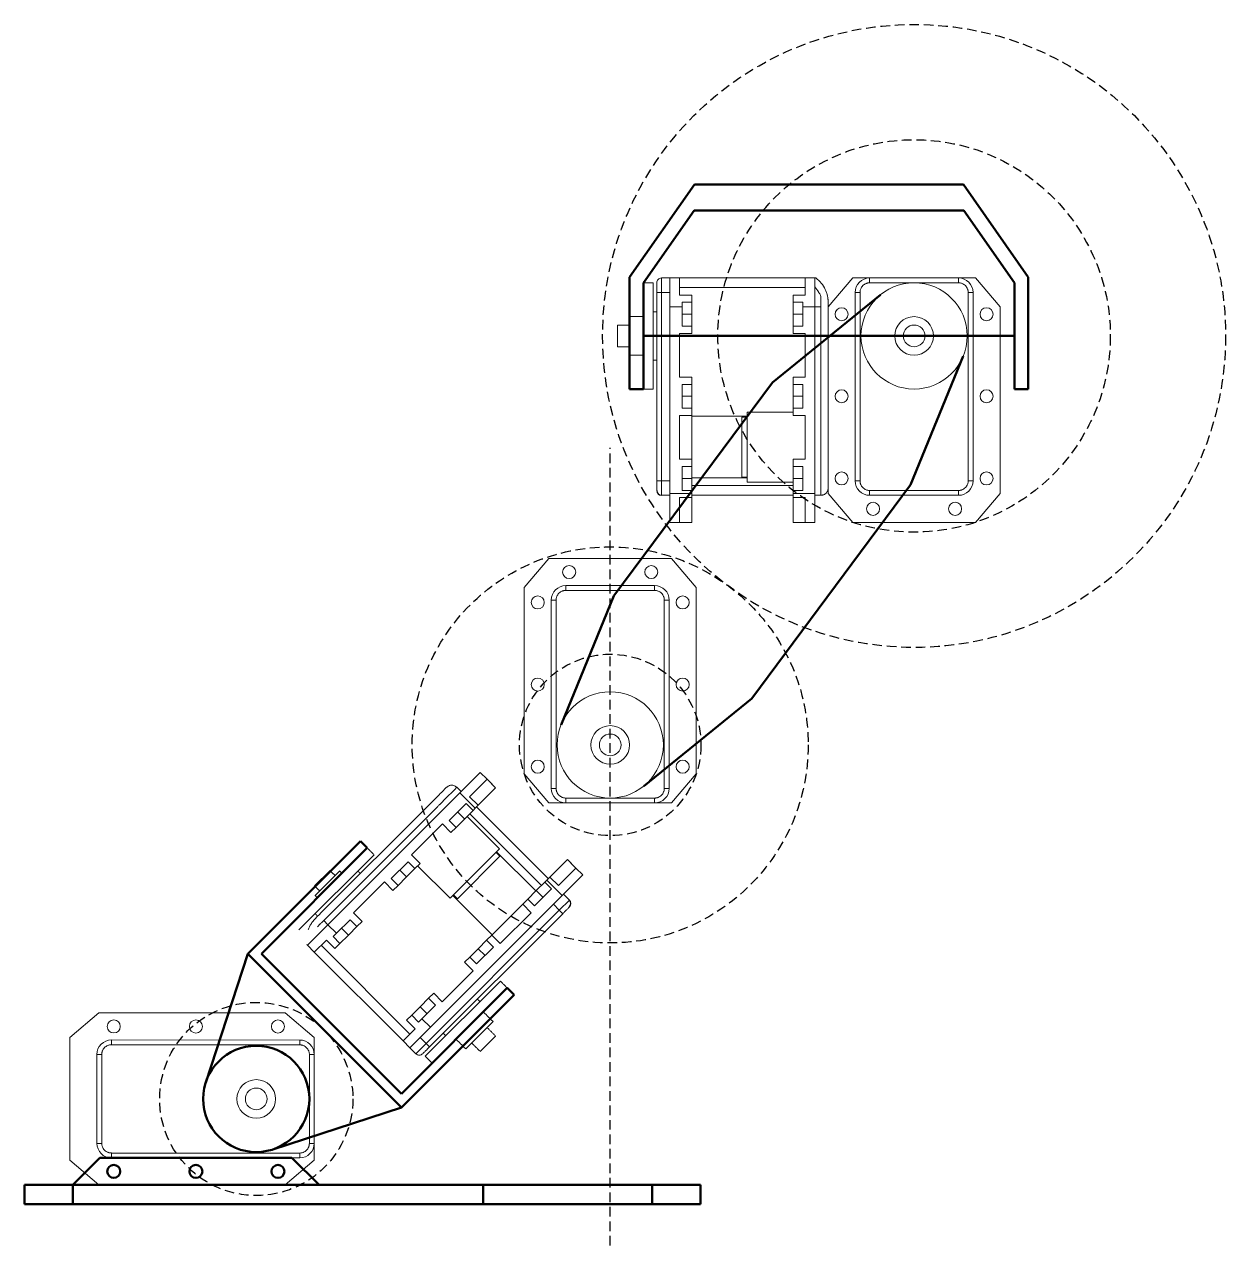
# Model space of a CAD drawing. Header units: millimetres. Extents: x 2045 to 5131, y -377 to 2192.
# Drawn here: x 3536.6 to 3785.3, y 895.8 to 1148.7 of the extents above; entities that cross this region are included whole.
import ezdxf

# ---------------------------------------------------------------- set-up
doc = ezdxf.new("R2010")
doc.units = ezdxf.units.MM
doc.linetypes.add('ACISOTGL', pattern=[3, 2, -1])
for name, color, linetype, lineweight in [('Ankle', 5, 'Continuous', 50), ('Construction', 1, 'ACISOTGL', 25), ('Leg joint', 5, 'Continuous', 50), ('Pé', 5, 'Continuous', 50)]:
    doc.layers.add(name, color=color, linetype=linetype, lineweight=lineweight)
doc.layers.add('Legs', color=7, linetype='Continuous')
doc.layers.add('RX-28', color=7, linetype='Continuous')

msp = doc.modelspace()

# ---------------------------------------------------------------- linework, layer by layer
at = {"layer": 'Ankle', "color": 5}
for p, q in [((3606.197, 979.569), (3582.862, 956.234)), ((3607.611, 978.155), (3585.691, 956.234)), ((3582.862, 956.234), (3574.172, 929.593)), ((3582.862, 956.234), (3614.682, 924.414)), ((3585.691, 956.234), (3614.682, 927.243)), ((3636.602, 949.163), (3614.682, 927.243)), ((3638.016, 947.749), (3614.682, 924.414)), ((3614.682, 924.414), (3588.041, 915.725))]:
    msp.add_line(p, q, dxfattribs=at)
at = {"layer": 'Ankle'}
for p, q in [((3606.197, 979.569), (3607.611, 978.155)), ((3638.016, 947.749), (3636.602, 949.163))]:
    msp.add_line(p, q, dxfattribs=at)
at = {"layer": 'Ankle', "color": 5}
msp.add_circle((3584.63, 926.182), 11, dxfattribs=at)
at = {"layer": 'Construction'}
msp.add_line((3657.928, 895.821), (3657.928, 1060.999), dxfattribs=at)
for centre, radius in [((3720.848, 1084.163), 64.5), ((3720.848, 1084.163), 40.636), ((3657.928, 999.48), 41)]:
    msp.add_circle(centre, radius, dxfattribs=at)
at = {"layer": 'Construction', "color": 1}
for centre, radius in [((3657.928, 999.48), 18.784), ((3584.63, 926.182), 20)]:
    msp.add_circle(centre, radius, dxfattribs=at)
at = {"layer": 'Leg joint'}
for p, q in [((3661.948, 1096.324), (3675.385, 1115.513)), ((3675.385, 1115.513), (3731.061, 1115.513)), ((3744.498, 1096.324), (3731.061, 1115.513)), ((3664.798, 1095.163), (3675.301, 1110.163)), ((3675.301, 1110.163), (3731.145, 1110.163)), ((3741.648, 1095.163), (3731.145, 1110.163)), ((3661.948, 1073.163), (3661.948, 1096.324)), ((3664.798, 1073.163), (3664.798, 1095.163)), ((3741.648, 1073.163), (3741.648, 1095.163)), ((3744.498, 1073.163), (3744.498, 1096.324)), ((3691.523, 1074.542), (3713.919, 1092.707)), ((3664.798, 1084.163), (3741.648, 1084.163)), ((3720.099, 1053.31), (3731.027, 1079.995)), ((3691.523, 1074.542), (3658.676, 1030.334)), ((3661.948, 1073.163), (3664.798, 1073.163)), ((3741.648, 1073.163), (3744.498, 1073.163)), ((3720.099, 1053.31), (3687.252, 1009.102)), ((3658.676, 1030.334), (3647.748, 1003.649)), ((3687.252, 1009.102), (3664.857, 990.937))]:
    msp.add_line(p, q, dxfattribs=at)
at = {"layer": 'Leg joint', "color": 5}
msp.add_arc((3657.928, 999.48), 11, 269.98848, 270.01152, dxfattribs=at)
at = {"layer": 'Legs', "color": 7, "linetype": 'Continuous', "lineweight": 15}
for p, q in [((3664.798, 1095.163), (3664.798, 1073.163)), ((3666.798, 1073.163), (3666.798, 1095.163)), ((3668.548, 1093.163), (3668.548, 1096.163)), ((3670.298, 1096.163), (3668.548, 1096.163)), ((3670.298, 1090.163), (3670.298, 1096.163)), ((3670.298, 1096.163), (3672.298, 1096.163)), ((3672.298, 1092.638), (3672.298, 1096.163)), ((3672.298, 1096.163), (3698.298, 1096.163)), ((3698.298, 1092.638), (3698.298, 1096.163)), ((3698.298, 1096.163), (3700.298, 1096.163)), ((3700.298, 1090.163), (3700.298, 1096.163)), ((3667.548, 1093.163), (3668.548, 1093.163)), ((3667.548, 1054.163), (3667.548, 1093.163)), ((3668.548, 1093.163), (3670.298, 1093.163)), ((3668.548, 1054.163), (3668.548, 1093.163)), ((3672.298, 1094.163), (3698.298, 1094.163)), ((3674.798, 1092.638), (3672.298, 1092.638)), ((3674.798, 1091.138), (3674.798, 1092.638)), ((3695.798, 1091.138), (3695.798, 1092.638)), ((3695.798, 1092.638), (3698.298, 1092.638)), ((3670.298, 1090.163), (3672.798, 1090.163)), ((3670.298, 1051.563), (3670.298, 1090.163)), ((3672.798, 1091.138), (3674.798, 1091.138)), ((3672.798, 1091.138), (3672.798, 1090.163)), ((3672.798, 1086.188), (3672.798, 1090.163)), ((3674.798, 1088.764), (3674.798, 1091.138)), ((3697.798, 1091.138), (3695.798, 1091.138)), ((3695.798, 1088.764), (3695.798, 1091.138)), ((3697.798, 1091.138), (3697.798, 1090.163)), ((3697.798, 1086.188), (3697.798, 1090.163)), ((3700.298, 1090.163), (3697.798, 1090.163)), ((3700.298, 1051.563), (3700.298, 1090.163)), ((3701.548, 1090.163), (3700.298, 1090.163)), ((3701.548, 1092.021), (3701.548, 1091.163)), ((3701.548, 1057.163), (3701.548, 1090.163)), ((3661.948, 1088.163), (3661.948, 1080.163)), ((3674.798, 1088.663), (3672.798, 1088.663)), ((3674.798, 1088.764), (3674.798, 1088.563)), ((3674.798, 1086.188), (3674.798, 1088.563)), ((3695.798, 1088.563), (3695.798, 1088.764)), ((3695.798, 1088.663), (3697.798, 1088.663)), ((3695.798, 1086.188), (3695.798, 1088.563)), ((3703.048, 1057.664), (3703.048, 1089.662)), ((3659.448, 1086.413), (3659.448, 1081.913)), ((3674.798, 1086.188), (3672.798, 1086.188)), ((3674.798, 1084.688), (3674.798, 1086.188)), ((3695.798, 1084.688), (3695.798, 1086.188)), ((3695.798, 1086.188), (3697.798, 1086.188)), ((3672.298, 1084.688), (3674.798, 1084.688)), ((3672.298, 1075.638), (3672.298, 1084.688)), ((3698.298, 1084.688), (3695.798, 1084.688)), ((3698.298, 1075.638), (3698.298, 1084.688)), ((3674.798, 1075.638), (3672.298, 1075.638)), ((3674.798, 1074.138), (3674.798, 1075.638)), ((3695.798, 1074.138), (3695.798, 1075.638)), ((3695.798, 1075.638), (3698.298, 1075.638)), ((3672.798, 1074.138), (3674.798, 1074.138)), ((3672.798, 1069.188), (3672.798, 1074.138)), ((3674.798, 1071.764), (3674.798, 1074.138)), ((3697.798, 1074.138), (3695.798, 1074.138)), ((3695.798, 1071.764), (3695.798, 1074.138)), ((3697.798, 1069.188), (3697.798, 1074.138)), ((3674.798, 1071.663), (3672.798, 1071.663)), ((3674.798, 1071.764), (3674.798, 1071.563)), ((3674.798, 1069.188), (3674.798, 1071.563)), ((3695.798, 1071.563), (3695.798, 1071.764)), ((3695.798, 1071.663), (3697.798, 1071.663)), ((3695.798, 1069.188), (3695.798, 1071.563)), ((3672.298, 1067.688), (3674.798, 1067.688)), ((3672.298, 1058.638), (3672.298, 1067.688)), ((3674.798, 1069.188), (3672.798, 1069.188)), ((3674.798, 1067.688), (3674.798, 1069.188)), ((3674.798, 1067.563), (3686.298, 1067.563)), ((3674.798, 1058.638), (3674.798, 1067.563)), ((3685.148, 1067.373), (3685.148, 1054.953)), ((3685.148, 1067.373), (3686.298, 1067.373)), ((3686.298, 1068.413), (3686.298, 1053.913)), ((3686.298, 1068.413), (3695.798, 1068.413)), ((3695.798, 1067.688), (3695.798, 1069.188)), ((3695.798, 1069.188), (3697.798, 1069.188)), ((3698.298, 1067.688), (3695.798, 1067.688)), ((3698.298, 1058.638), (3698.298, 1067.688)), ((3674.798, 1058.638), (3672.298, 1058.638)), ((3672.798, 1057.138), (3674.798, 1057.138)), ((3672.798, 1052.188), (3672.798, 1057.138)), ((3674.798, 1057.138), (3674.798, 1058.638)), ((3674.798, 1054.764), (3674.798, 1057.138)), ((3695.798, 1057.138), (3695.798, 1058.638)), ((3695.798, 1058.638), (3698.298, 1058.638)), ((3697.798, 1057.138), (3695.798, 1057.138)), ((3695.798, 1053.913), (3695.798, 1057.138)), ((3697.798, 1052.188), (3697.798, 1057.138)), ((3674.798, 1054.663), (3672.798, 1054.663)), ((3674.798, 1054.764), (3674.798, 1054.563)), ((3686.298, 1054.763), (3674.798, 1054.763)), ((3674.798, 1054.563), (3674.798, 1052.188)), ((3685.148, 1054.953), (3686.298, 1054.953)), ((3697.798, 1054.663), (3695.798, 1054.663)), ((3701.548, 1056.163), (3701.548, 1054.163)), ((3667.548, 1054.163), (3668.548, 1054.163)), ((3668.548, 1051.163), (3668.548, 1054.163)), ((3668.548, 1054.163), (3670.298, 1054.163)), ((3674.798, 1052.188), (3672.798, 1052.188)), ((3695.798, 1053.163), (3674.798, 1053.163)), ((3674.798, 1051.563), (3674.798, 1052.188)), ((3686.298, 1053.913), (3695.798, 1053.913)), ((3695.798, 1053.913), (3695.798, 1052.188)), ((3695.798, 1052.188), (3697.798, 1052.188)), ((3695.798, 1051.563), (3695.798, 1052.188)), ((3701.548, 1054.163), (3701.548, 1052.163)), ((3703.048, 1052.664), (3703.048, 1054.163)), ((3668.548, 1051.163), (3670.298, 1051.163)), ((3670.298, 1051.563), (3674.798, 1051.563)), ((3670.298, 1045.563), (3670.298, 1051.563)), ((3672.298, 1050.688), (3674.798, 1050.688)), ((3672.298, 1045.563), (3672.298, 1050.688)), ((3674.798, 1050.688), (3674.798, 1051.563)), ((3695.798, 1051.163), (3674.798, 1051.163)), ((3674.798, 1045.563), (3674.798, 1050.688)), ((3700.298, 1051.563), (3695.798, 1051.563)), ((3695.798, 1050.688), (3695.798, 1051.563)), ((3698.298, 1050.688), (3695.798, 1050.688)), ((3695.798, 1045.563), (3695.798, 1050.688)), ((3698.298, 1045.563), (3698.298, 1050.688)), ((3700.298, 1045.563), (3700.298, 1051.563)), ((3701.548, 1051.163), (3700.298, 1051.163)), ((3670.298, 1045.563), (3672.298, 1045.563)), ((3674.798, 1045.563), (3672.298, 1045.563)), ((3674.798, 1045.563), (3672.298, 1045.563)), ((3674.798, 1045.563), (3672.798, 1045.563)), ((3674.798, 1045.563), (3672.798, 1045.563)), ((3695.798, 1045.563), (3698.298, 1045.563)), ((3695.798, 1045.563), (3697.798, 1045.563)), ((3695.798, 1045.563), (3698.298, 1045.563)), ((3695.798, 1045.563), (3697.798, 1045.563)), ((3700.298, 1045.563), (3698.298, 1045.563)), ((3645.228, 1038.08), (3640.128, 1032.08)), ((3670.628, 1038.08), (3645.228, 1038.08)), ((3675.728, 1032.08), (3670.628, 1038.08)), ((3640.128, 1032.08), (3640.128, 993.48)), ((3667.128, 1032.48), (3648.728, 1032.48)), ((3648.728, 1031.48), (3648.728, 1032.48)), ((3667.128, 1031.48), (3667.128, 1032.48)), ((3675.728, 993.48), (3675.728, 1032.08)), ((3645.728, 1029.48), (3645.728, 990.48)), ((3646.728, 1029.48), (3645.728, 1029.48)), ((3646.728, 1029.48), (3646.728, 990.48)), ((3667.128, 1031.48), (3648.728, 1031.48)), ((3669.128, 990.48), (3669.128, 1029.48)), ((3669.128, 1029.48), (3670.128, 1029.48)), ((3670.128, 990.48), (3670.128, 1029.48)), ((3631.016, 993.782), (3626.773, 989.539)), ((3631.016, 993.782), (3632.43, 992.367)), ((3632.43, 992.367), (3628.806, 988.743)), ((3634.198, 990.6), (3632.43, 992.367)), ((3634.198, 990.6), (3632.43, 992.367)), ((3634.198, 990.6), (3632.784, 992.014)), ((3634.198, 990.6), (3632.784, 992.014)), ((3640.128, 993.48), (3645.228, 987.48)), ((3670.628, 987.48), (3675.728, 993.48)), ((3626.773, 989.539), (3599.479, 962.245)), ((3624.05, 990.705), (3622.99, 989.645)), ((3624.051, 988.584), (3625.465, 989.999)), ((3626.172, 990.706), (3627.056, 989.822)), ((3626.773, 989.539), (3629.955, 986.357)), ((3628.806, 988.743), (3630.574, 986.976)), ((3634.198, 990.6), (3630.574, 986.976)), ((3646.728, 990.48), (3645.728, 990.48)), ((3669.128, 990.48), (3670.128, 990.48)), ((3620.515, 987.169), (3597.889, 964.544)), ((3621.93, 986.463), (3598.595, 963.129)), ((3622.637, 987.17), (3624.051, 988.584)), ((3628.099, 987.329), (3624.599, 983.829)), ((3629.513, 985.915), (3628.099, 987.329)), ((3629.955, 986.357), (3629.513, 985.915)), ((3630.574, 986.976), (3629.955, 986.357)), ((3630.238, 986.64), (3645.088, 971.791)), ((3648.728, 987.48), (3645.228, 987.48)), ((3647.728, 987.48), (3645.228, 987.48)), ((3648.728, 988.48), (3667.128, 988.48)), ((3648.728, 987.48), (3648.728, 988.48)), ((3648.728, 987.48), (3667.128, 987.48)), ((3667.128, 988.48), (3667.128, 987.48)), ((3670.628, 987.48), (3667.128, 987.48)), ((3670.628, 987.48), (3668.128, 987.48)), ((3624.599, 983.829), (3626.013, 982.415)), ((3628.294, 984.695), (3626.013, 982.415)), ((3626.349, 985.579), (3627.763, 984.165)), ((3628.294, 984.695), (3629.513, 985.915)), ((3635.011, 977.978), (3628.294, 984.695)), ((3628.824, 985.226), (3643.673, 970.376)), ((3623.185, 983.122), (3616.786, 976.723)), ((3624.953, 981.354), (3623.185, 983.122)), ((3626.013, 982.415), (3624.953, 981.354)), ((3592.055, 962.598), (3607.611, 978.155)), ((3609.025, 976.74), (3593.469, 961.184)), ((3616.786, 976.723), (3618.553, 974.955)), ((3624.758, 967.725), (3635.011, 977.978)), ((3626.307, 967.647), (3635.089, 976.429)), ((3635.089, 976.429), (3634.276, 977.242)), ((3634.41, 977.377), (3642.542, 969.245)), ((3596.721, 970.306), (3599.903, 973.488)), ((3616.078, 975.308), (3612.578, 971.808)), ((3615.743, 972.144), (3614.328, 973.558)), ((3617.493, 973.894), (3615.813, 972.215)), ((3617.493, 973.894), (3616.078, 975.308)), ((3618.553, 974.955), (3617.493, 973.894)), ((3624.758, 967.725), (3618.041, 974.442)), ((3649.047, 975.75), (3645.423, 972.126)), ((3650.815, 973.983), (3647.191, 970.359)), ((3649.047, 975.75), (3650.815, 973.983)), ((3649.047, 975.75), (3650.462, 974.336)), ((3649.047, 975.75), (3650.815, 973.983)), ((3649.047, 975.75), (3650.462, 974.336)), ((3652.229, 972.568), (3650.815, 973.983)), ((3596.827, 968.29), (3601.919, 973.382)), ((3611.164, 971.101), (3604.765, 964.702)), ((3612.932, 969.333), (3611.164, 971.101)), ((3612.578, 971.808), (3613.992, 970.394)), ((3615.672, 972.073), (3613.992, 970.394)), ((3615.813, 972.215), (3615.672, 972.073)), ((3642.684, 969.387), (3644.363, 971.066)), ((3644.805, 971.508), (3644.363, 971.066)), ((3644.363, 971.066), (3645.777, 969.652)), ((3645.423, 972.126), (3644.805, 971.508)), ((3647.987, 968.326), (3644.805, 971.508)), ((3647.191, 970.359), (3645.423, 972.126)), ((3652.229, 972.568), (3647.987, 968.326)), ((3613.992, 970.394), (3612.932, 969.333)), ((3626.307, 967.647), (3625.494, 968.46)), ((3642.542, 969.245), (3640.863, 967.566)), ((3645.777, 969.652), (3642.277, 966.151)), ((3642.542, 969.245), (3642.684, 969.387)), ((3642.613, 969.316), (3644.027, 967.902)), ((3649.507, 967.371), (3648.269, 968.609)), ((3647.987, 968.326), (3620.692, 941.031)), ((3633.491, 960.194), (3625.359, 968.326)), ((3639.802, 966.505), (3633.491, 960.194)), ((3640.863, 967.566), (3639.802, 966.505)), ((3639.802, 966.505), (3641.57, 964.737)), ((3642.277, 966.151), (3640.863, 967.566)), ((3647.386, 965.25), (3646.148, 966.487)), ((3649.507, 967.371), (3647.386, 965.25)), ((3604.765, 964.702), (3606.533, 962.934)), ((3647.386, 965.25), (3619.808, 937.673)), ((3648.093, 964.543), (3620.516, 936.966)), ((3641.57, 964.737), (3635.17, 958.338)), ((3648.093, 964.543), (3647.386, 965.25)), ((3599.479, 962.245), (3595.236, 958.002)), ((3597.282, 961.815), (3597.888, 962.421)), ((3598.595, 963.129), (3599.479, 962.245)), ((3599.479, 962.245), (3601.247, 960.477)), ((3604.058, 963.288), (3601.247, 960.477)), ((3603.722, 960.123), (3602.308, 961.538)), ((3605.472, 961.873), (3603.793, 960.194)), ((3605.472, 961.873), (3604.058, 963.288)), ((3606.533, 962.934), (3605.472, 961.873)), ((3599.143, 959.08), (3596.651, 956.588)), ((3600.911, 957.313), (3599.143, 959.08)), ((3600.557, 959.787), (3601.247, 960.477)), ((3600.557, 959.787), (3601.972, 958.373)), ((3601.972, 958.373), (3600.911, 957.313)), ((3603.651, 960.052), (3601.972, 958.373)), ((3603.793, 960.194), (3603.651, 960.052)), ((3632.342, 959.045), (3630.663, 957.366)), ((3633.403, 960.106), (3632.342, 959.045)), ((3632.342, 959.045), (3633.756, 957.631)), ((3635.17, 958.338), (3633.403, 960.106)), ((3596.651, 956.588), (3595.236, 958.002)), ((3615.035, 938.203), (3596.651, 956.588)), ((3616.45, 939.617), (3598.065, 958.002)), ((3630.521, 957.224), (3628.842, 955.545)), ((3633.756, 957.631), (3630.256, 954.131)), ((3630.521, 957.224), (3630.663, 957.366)), ((3630.592, 957.295), (3632.006, 955.881)), ((3628.842, 955.545), (3627.781, 954.484)), ((3627.781, 954.484), (3629.549, 952.716)), ((3630.256, 954.131), (3628.842, 955.545)), ((3629.549, 952.716), (3623.15, 946.317)), ((3635.188, 950.577), (3619.632, 935.021)), ((3621.046, 933.607), (3636.602, 949.163)), ((3620.321, 947.024), (3618.642, 945.345)), ((3621.382, 948.085), (3620.321, 947.024)), ((3620.321, 947.024), (3621.735, 945.61)), ((3623.15, 946.317), (3621.382, 948.085)), ((3546.032, 938.89), (3552.033, 943.989)), ((3552.033, 943.989), (3590.633, 943.981)), ((3590.633, 943.981), (3596.632, 938.88)), ((3616.821, 943.524), (3615.76, 942.463)), ((3618.5, 945.203), (3616.821, 943.524)), ((3618.235, 942.11), (3616.821, 943.524)), ((3618.5, 945.203), (3618.642, 945.345)), ((3618.571, 945.274), (3619.985, 943.86)), ((3621.735, 945.61), (3618.925, 942.799)), ((3617.528, 940.696), (3615.035, 938.203)), ((3615.76, 942.463), (3617.528, 940.696)), ((3620.692, 941.031), (3616.45, 936.789)), ((3618.235, 942.11), (3618.925, 942.799)), ((3620.692, 941.031), (3618.925, 942.799)), ((3628.011, 936.541), (3633.668, 942.198)), ((3546.027, 913.49), (3546.032, 938.89)), ((3554.632, 938.388), (3593.632, 938.38)), ((3554.632, 937.388), (3554.632, 938.388)), ((3593.632, 937.38), (3593.632, 938.38)), ((3596.632, 938.88), (3596.628, 916.98)), ((3616.45, 936.789), (3615.035, 938.203)), ((3619.808, 937.673), (3618.571, 938.91)), ((3631.016, 936.011), (3634.198, 939.193)), ((3554.632, 937.388), (3593.632, 937.38)), ((3616.45, 936.789), (3617.687, 935.551)), ((3619.808, 937.673), (3617.687, 935.551)), ((3620.516, 936.966), (3619.808, 937.673)), ((3551.628, 916.989), (3551.632, 935.389)), ((3552.632, 935.389), (3551.632, 935.389)), ((3552.628, 916.989), (3552.632, 935.389)), ((3595.632, 935.38), (3595.628, 916.98)), ((3596.632, 935.38), (3595.632, 935.38)), ((3552.628, 916.989), (3551.628, 916.989)), ((3595.628, 916.98), (3596.628, 916.98)), ((3596.627, 913.48), (3596.628, 916.98)), ((3596.627, 913.48), (3596.628, 915.98)), ((3552.026, 908.389), (3546.027, 913.49)), ((3554.628, 914.988), (3554.627, 913.988)), ((3593.627, 913.98), (3554.627, 913.988)), ((3593.628, 914.98), (3554.628, 914.988)), ((3596.627, 913.48), (3590.626, 908.381)), ((3593.628, 914.98), (3593.627, 913.98)), ((3590.626, 908.381), (3552.026, 908.389))]:
    msp.add_line(p, q, dxfattribs=at)
for centre, radius in [((3649.428, 1035.28), 1.35), ((3666.428, 1035.28), 1.35), ((3642.928, 1028.98), 1.35), ((3672.928, 1028.98), 1.35), ((3642.928, 1011.98), 1.35), ((3672.928, 1011.98), 1.35), ((3657.928, 999.48), 11), ((3657.928, 999.48), 4), ((3657.928, 999.48), 2.25), ((3642.928, 994.98), 1.35), ((3672.928, 994.98), 1.35), ((3555.133, 941.188), 1.35), ((3572.133, 941.185), 1.35), ((3589.127, 941.185), 1.35), ((3584.63, 926.182), 11), ((3584.63, 926.182), 4), ((3584.63, 926.182), 2.25), ((3555.127, 911.188), 1.35), ((3572.127, 911.185), 1.35), ((3589.127, 911.181), 1.35)]:
    msp.add_circle(centre, radius, dxfattribs=at)
for centre, radius, start, end in [((3668.548, 1095.163), 1, 90, 180.00001), ((3696.871, 1091.163), 6.177, 25.31713, 54.04316), ((3648.728, 1029.48), 3, 90, 180), ((3667.128, 1029.48), 3, 0, 90), ((3648.728, 990.48), 3, 180, 270), ((3667.128, 990.48), 3, 270, 0), ((3554.632, 935.388), 3, 89.98848, 179.98848), ((3593.632, 935.38), 3, 359.98848, 89.98848), ((3618.394, 936.258), 1, 225, 315.00001), ((3554.628, 916.988), 3, 179.98848, 269.98848), ((3593.628, 916.98), 3, 269.98848, 359.98848)]:
    msp.add_arc(centre, radius, start, end, dxfattribs=at)
at = {"layer": 'Legs', "color": 7, "linetype": 'Continuous'}
for centre, start, end in [((3668.548, 1052.163), 180, 270), ((3648.8, 966.664), 315, 45)]:
    msp.add_arc(centre, 1, start, end, dxfattribs=at)
at = {"layer": 'Legs', "color": 7, "linetype": 'Continuous', "lineweight": 15}
for points, degree in [([(3666.798, 1095.163), (3664.798, 1095.163)], 1), ([(3700.498, 1096.163), (3700.498, 1096.163), (3700.422, 1096.163), (3700.298, 1096.163)], 3), ([(3700.298, 1094.346), (3700.624, 1093.995), (3700.894, 1093.596), (3701.099, 1093.163)], 3), ([(3703.048, 1089.663), (3703.048, 1089.663), (3703.048, 1090.224), (3703.048, 1091.163)], 3), ([(3664.798, 1088.163), (3661.948, 1088.163)], 1), ([(3667.548, 1089.163), (3666.798, 1089.163)], 1), ([(3661.948, 1086.413), (3659.448, 1086.413)], 1), ([(3659.448, 1081.913), (3661.948, 1081.913)], 1), ([(3661.948, 1080.163), (3664.798, 1080.163)], 1), ([(3666.798, 1079.163), (3667.548, 1079.163)], 1), ([(3664.798, 1073.163), (3666.798, 1073.163)], 1), ([(3701.548, 1056.199), (3701.548, 1056.163)], 1), ([(3701.548, 1051.199), (3701.548, 1051.163)], 1), ([(3624.892, 991.125), (3625.011, 991.135)], 1), ([(3626.148, 990.681), (3626.172, 990.706)], 1), ([(3622.612, 987.145), (3622.637, 987.17)], 1), ([(3607.611, 978.155), (3609.025, 976.74)], 1), ([(3599.903, 973.488), (3600.964, 972.427)], 1), ([(3601.919, 973.382), (3602.378, 972.922)], 1), ([(3605.666, 973.382), (3606.197, 972.851)], 1), ([(3597.782, 969.245), (3596.721, 970.306)], 1), ([(3597.287, 967.831), (3596.827, 968.29)], 1), ([(3597.888, 964.543), (3597.888, 964.543), (3597.492, 964.147), (3596.827, 963.482)], 3), ([(3597.358, 964.012), (3596.827, 964.543)], 1), ([(3595.095, 958.143), (3595.095, 958.143), (3595.149, 958.089), (3595.236, 958.002)], 3), ([(3636.602, 949.163), (3635.188, 950.577)], 1), ([(3630.945, 946.335), (3630.415, 946.865)], 1), ([(3633.668, 942.198), (3631.652, 944.213)], 1), ([(3634.198, 939.193), (3632.43, 940.961)], 1), ([(3623.344, 939.794), (3623.874, 939.264)], 1), ([(3625.996, 938.557), (3628.011, 936.541)], 1), ([(3629.248, 937.779), (3631.016, 936.011)], 1), ([(3619.632, 935.021), (3621.046, 933.607)], 1)]:
    msp.add_open_spline(points, degree=degree, dxfattribs=at)
for points, knots in [([(3667.548, 1093.163), (3667.548, 1093.206), (3667.548, 1093.29), (3667.548, 1093.415), (3667.548, 1093.539), (3667.548, 1093.661), (3667.548, 1093.781), (3667.548, 1093.988), (3667.548, 1094.27), (3667.548, 1094.587), (3667.548, 1094.847), (3667.548, 1095.012), (3667.548, 1095.106), (3667.548, 1095.155), (3667.548, 1095.16), (3667.548, 1095.163)], [0, 0, 0, 0, 0.04032222, 0.08031714, 0.12014249, 0.15995801, 0.19992356, 0.24019724, 0.37004189, 0.50005725, 0.62990199, 0.75991743, 0.84004545, 0.91964627, 1, 1, 1, 1]), ([(3701.099, 1093.163), (3701.251, 1092.98), (3701.367, 1092.783), (3701.516, 1092.392), (3701.548, 1092.198), (3701.548, 1092.021)], [0, 0, 0, 0, 0.5, 0.5, 1, 1, 1, 1]), ([(3703.048, 1091.164), (3703.047, 1091.223), (3703.046, 1091.342), (3703.038, 1091.526), (3703.024, 1091.713), (3703.004, 1091.905), (3702.978, 1092.099), (3702.944, 1092.297), (3702.895, 1092.538), (3702.824, 1092.822), (3702.723, 1093.149), (3702.602, 1093.479), (3702.504, 1093.696), (3702.455, 1093.805)], [0, 0, 0, 0, 0.070877, 0.1420784, 0.2137175, 0.285906, 0.3587527, 0.4323636, 0.5068416, 0.6264285, 0.748243, 0.872652, 1, 1, 1, 1]), ([(3701.548, 1091.163), (3701.548, 1091.163), (3701.548, 1091.142), (3701.548, 1091.044), (3701.548, 1090.968), (3701.548, 1090.773), (3701.548, 1090.655), (3701.548, 1090.408), (3701.548, 1090.281), (3701.548, 1090.163)], [0, 0, 0, 0, 0.25, 0.25, 0.5, 0.5, 0.75, 0.75, 1, 1, 1, 1]), ([(3701.548, 1057.163), (3701.548, 1057.032), (3701.548, 1056.77), (3701.548, 1056.443), (3701.548, 1056.236), (3701.548, 1056.208), (3701.548, 1056.199)], [0, 0, 0, 0, 0.2825844, 0.5651689, 0.8477533, 1, 1, 1, 1]), ([(3703.048, 1054.163), (3703.048, 1055.092), (3703.048, 1055.982), (3703.048, 1057.295), (3703.048, 1057.663), (3703.048, 1057.663)], [0, 0, 0, 0, 0.5, 0.5, 1, 1, 1, 1]), ([(3667.548, 1052.163), (3667.548, 1052.164), (3667.548, 1052.166), (3667.548, 1052.178), (3667.548, 1052.197), (3667.548, 1052.225), (3667.548, 1052.26), (3667.548, 1052.334), (3667.548, 1052.479), (3667.548, 1052.74), (3667.548, 1053.057), (3667.548, 1053.376), (3667.548, 1053.664), (3667.548, 1053.912), (3667.548, 1054.079), (3667.548, 1054.163)], [0, 0, 0, 0, 0.0403222, 0.0803171, 0.1201425, 0.159958, 0.1999236, 0.2401972, 0.3700419, 0.5000573, 0.629902, 0.7599174, 0.8400454, 0.9196463, 1, 1, 1, 1]), ([(3701.531, 1051.18), (3701.608, 1051.184), (3701.754, 1051.193), (3702.013, 1051.248), (3702.321, 1051.369), (3702.544, 1051.523), (3702.668, 1051.668), (3702.873, 1051.978)], [0, 0, 0, 0, 0.1677828, 0.3204249, 0.5757663, 0.9127774, 1, 1, 1, 1]), ([(3701.548, 1052.163), (3701.548, 1052.032), (3701.548, 1051.77), (3701.548, 1051.443), (3701.548, 1051.236), (3701.548, 1051.208), (3701.548, 1051.199)], [0, 0, 0, 0, 0.2825843, 0.5651687, 0.847753, 1, 1, 1, 1]), ([(3703.048, 1052.664), (3703.042, 1052.57), (3703.03, 1052.371), (3702.966, 1052.136), (3702.893, 1052.011), (3702.873, 1051.978)], [0, 0, 0, 0, 0.3971375, 0.8406945, 1, 1, 1, 1]), ([(3648.728, 1031.48), (3648.685, 1031.479), (3648.601, 1031.478), (3648.476, 1031.466), (3648.352, 1031.446), (3648.23, 1031.419), (3648.11, 1031.384), (3647.903, 1031.309), (3647.621, 1031.164), (3647.304, 1030.904), (3647.044, 1030.586), (3646.879, 1030.268), (3646.785, 1029.979), (3646.737, 1029.732), (3646.731, 1029.564), (3646.728, 1029.48)], [0, 0, 0, 0, 0.0403222, 0.0803171, 0.1201425, 0.159958, 0.1999236, 0.2401972, 0.3700419, 0.5000573, 0.629902, 0.7599174, 0.8400454, 0.9196463, 1, 1, 1, 1]), ([(3669.128, 1029.48), (3669.127, 1029.522), (3669.125, 1029.606), (3669.113, 1029.731), (3669.094, 1029.855), (3669.066, 1029.977), (3669.031, 1030.098), (3668.957, 1030.305), (3668.812, 1030.586), (3668.552, 1030.904), (3668.234, 1031.164), (3667.915, 1031.328), (3667.627, 1031.422), (3667.379, 1031.471), (3667.212, 1031.477), (3667.128, 1031.48)], [0, 0, 0, 0, 0.0403222, 0.0803171, 0.1201425, 0.159958, 0.1999236, 0.2401972, 0.3700419, 0.5000573, 0.629902, 0.7599174, 0.8400454, 0.9196463, 1, 1, 1, 1]), ([(3626.172, 990.683), (3626.115, 990.734), (3626.006, 990.831), (3625.784, 990.975), (3625.481, 991.107), (3625.214, 991.155), (3625.024, 991.141), (3624.985, 991.138)], [0, 0, 0, 0, 0.1677828, 0.3204249, 0.5757663, 0.9127774, 1, 1, 1, 1]), ([(3622.99, 989.645), (3622.334, 988.989), (3621.705, 988.359), (3620.776, 987.431), (3620.516, 987.17), (3620.516, 987.17)], [0, 0, 0, 0, 0.5, 0.5, 1, 1, 1, 1]), ([(3624.05, 990.705), (3624.121, 990.767), (3624.27, 990.9), (3624.482, 991.02), (3624.622, 991.057), (3624.659, 991.067)], [0, 0, 0, 0, 0.3971375, 0.8406945, 1, 1, 1, 1]), ([(3624.985, 991.138), (3624.969, 991.137), (3624.878, 991.132), (3624.681, 991.087), (3624.396, 990.973), (3624.223, 990.826), (3624.129, 990.747)], [0, 0, 0, 0, 0.050132, 0.2955176, 0.6187189, 1, 1, 1, 1]), ([(3625.465, 989.999), (3625.558, 990.091), (3625.744, 990.277), (3625.975, 990.508), (3626.121, 990.654), (3626.141, 990.674), (3626.148, 990.681)], [0, 0, 0, 0, 0.2825843, 0.5651687, 0.847753, 1, 1, 1, 1]), ([(3646.728, 990.48), (3646.728, 990.438), (3646.73, 990.354), (3646.742, 990.229), (3646.762, 990.105), (3646.789, 989.983), (3646.824, 989.862), (3646.899, 989.655), (3647.044, 989.374), (3647.304, 989.056), (3647.621, 988.796), (3647.94, 988.632), (3648.229, 988.538), (3648.476, 988.489), (3648.644, 988.483), (3648.728, 988.48)], [0, 0, 0, 0, 0.04032222, 0.08031714, 0.12014249, 0.15995801, 0.19992356, 0.24019724, 0.37004189, 0.50005725, 0.62990199, 0.75991743, 0.84004545, 0.91964627, 1, 1, 1, 1]), ([(3667.128, 988.48), (3667.17, 988.481), (3667.254, 988.482), (3667.379, 988.494), (3667.503, 988.514), (3667.625, 988.541), (3667.746, 988.576), (3667.952, 988.651), (3668.234, 988.796), (3668.551, 989.056), (3668.812, 989.374), (3668.976, 989.692), (3669.07, 989.981), (3669.119, 990.228), (3669.125, 990.396), (3669.128, 990.48)], [0, 0, 0, 0, 0.0403222, 0.0803171, 0.1201425, 0.159958, 0.1999236, 0.2401972, 0.3700419, 0.5000573, 0.629902, 0.7599174, 0.8400454, 0.9196463, 1, 1, 1, 1]), ([(3621.93, 986.463), (3622.023, 986.556), (3622.208, 986.741), (3622.44, 986.973), (3622.586, 987.119), (3622.605, 987.138), (3622.612, 987.145)], [0, 0, 0, 0, 0.2825844, 0.5651689, 0.8477533, 1, 1, 1, 1]), ([(3649.507, 965.957), (3649.506, 965.956), (3649.505, 965.955), (3649.497, 965.947), (3649.483, 965.933), (3649.464, 965.914), (3649.439, 965.889), (3649.386, 965.836), (3649.284, 965.734), (3649.1, 965.55), (3648.875, 965.325), (3648.65, 965.1), (3648.446, 964.896), (3648.271, 964.721), (3648.152, 964.602), (3648.093, 964.543)], [0, 0, 0, 0, 0.0403222, 0.0803171, 0.1201425, 0.159958, 0.1999236, 0.2401972, 0.3700419, 0.5000573, 0.629902, 0.7599174, 0.8400454, 0.9196463, 1, 1, 1, 1]), ([(3596.827, 963.482), (3596.786, 963.44), (3596.702, 963.355), (3596.578, 963.219), (3596.455, 963.077), (3596.334, 962.927), (3596.215, 962.771), (3596.099, 962.607), (3595.964, 962.402), (3595.813, 962.151), (3595.653, 961.848), (3595.505, 961.529), (3595.422, 961.307), (3595.379, 961.195)], [0, 0, 0, 0, 0.070877, 0.1420784, 0.2137175, 0.285906, 0.3587527, 0.4323636, 0.5068416, 0.6264285, 0.748243, 0.872652, 1, 1, 1, 1]), ([(3597.888, 962.421), (3597.888, 962.421), (3597.903, 962.437), (3597.972, 962.506), (3598.026, 962.559), (3598.164, 962.698), (3598.248, 962.781), (3598.422, 962.955), (3598.512, 963.045), (3598.595, 963.129)], [0, 0, 0, 0, 0.25, 0.25, 0.5, 0.5, 0.75, 0.75, 1, 1, 1, 1]), ([(3552.632, 935.389), (3552.633, 935.431), (3552.634, 935.515), (3552.646, 935.64), (3552.666, 935.764), (3552.693, 935.886), (3552.728, 936.007), (3552.803, 936.213), (3552.948, 936.495), (3553.208, 936.812), (3553.526, 937.072), (3553.844, 937.237), (3554.133, 937.331), (3554.381, 937.379), (3554.548, 937.385), (3554.632, 937.388)], [0, 0, 0, 0, 0.0403222, 0.0803171, 0.1201425, 0.159958, 0.1999236, 0.2401972, 0.3700419, 0.5000573, 0.629902, 0.7599174, 0.8400454, 0.9196463, 1, 1, 1, 1]), ([(3593.632, 937.38), (3593.674, 937.38), (3593.758, 937.378), (3593.884, 937.366), (3594.007, 937.346), (3594.129, 937.319), (3594.25, 937.284), (3594.457, 937.209), (3594.738, 937.064), (3595.056, 936.804), (3595.316, 936.486), (3595.48, 936.168), (3595.574, 935.879), (3595.623, 935.632), (3595.629, 935.464), (3595.632, 935.38)], [0, 0, 0, 0, 0.04032222, 0.08031714, 0.12014249, 0.15995801, 0.19992356, 0.24019724, 0.37004189, 0.50005725, 0.62990199, 0.75991743, 0.84004545, 0.91964627, 1, 1, 1, 1]), ([(3620.516, 936.966), (3620.486, 936.936), (3620.426, 936.876), (3620.338, 936.788), (3620.25, 936.7), (3620.164, 936.614), (3620.079, 936.529), (3619.932, 936.382), (3619.733, 936.183), (3619.509, 935.959), (3619.325, 935.775), (3619.209, 935.659), (3619.142, 935.592), (3619.108, 935.558), (3619.103, 935.554), (3619.101, 935.551)], [0, 0, 0, 0, 0.04032222, 0.08031714, 0.12014249, 0.15995801, 0.19992356, 0.24019724, 0.37004189, 0.50005725, 0.62990199, 0.75991743, 0.84004545, 0.91964627, 1, 1, 1, 1]), ([(3554.628, 914.988), (3554.585, 914.989), (3554.501, 914.991), (3554.376, 915.003), (3554.252, 915.022), (3554.13, 915.05), (3554.01, 915.085), (3553.803, 915.159), (3553.522, 915.304), (3553.204, 915.565), (3552.944, 915.882), (3552.78, 916.201), (3552.686, 916.49), (3552.637, 916.737), (3552.631, 916.905), (3552.628, 916.989)], [0, 0, 0, 0, 0.0403222, 0.0803171, 0.1201425, 0.159958, 0.1999236, 0.2401972, 0.3700419, 0.5000573, 0.629902, 0.7599174, 0.8400454, 0.9196463, 1, 1, 1, 1]), ([(3595.628, 916.98), (3595.627, 916.938), (3595.626, 916.854), (3595.614, 916.729), (3595.594, 916.605), (3595.567, 916.483), (3595.531, 916.362), (3595.457, 916.155), (3595.312, 915.874), (3595.052, 915.556), (3594.734, 915.296), (3594.415, 915.132), (3594.127, 915.038), (3593.879, 914.989), (3593.712, 914.983), (3593.628, 914.98)], [0, 0, 0, 0, 0.0403222, 0.0803171, 0.1201425, 0.159958, 0.1999236, 0.2401972, 0.3700419, 0.5000573, 0.629902, 0.7599174, 0.8400454, 0.9196463, 1, 1, 1, 1])]:
    msp.add_open_spline(points, degree=3, knots=knots, dxfattribs=at)
at = {"layer": 'Pé'}
for p, q in [((3552.227, 913.989), (3546.626, 908.39)), ((3592.027, 913.981), (3552.227, 913.989)), ((3592.027, 913.981), (3597.626, 908.38)), ((3536.626, 904.392), (3536.626, 908.392)), ((3676.626, 908.364), (3536.626, 908.392)), ((3546.626, 904.39), (3546.626, 908.39)), ((3631.626, 904.373), (3631.626, 908.373)), ((3666.626, 904.366), (3666.626, 908.366)), ((3676.626, 904.364), (3676.626, 908.364)), ((3536.626, 904.392), (3676.626, 904.364))]:
    msp.add_line(p, q, dxfattribs=at)
for centre in [(3555.127, 911.188), (3572.127, 911.185), (3589.127, 911.181)]:
    msp.add_circle(centre, 1.35, dxfattribs=at)
at = {"layer": 'RX-28', "color": 7, "linetype": 'Continuous', "lineweight": 15}
for p, q in [((3708.148, 1096.163), (3703.048, 1090.163)), ((3708.148, 1096.163), (3711.648, 1096.163)), ((3708.148, 1096.163), (3710.648, 1096.163)), ((3730.048, 1096.163), (3711.648, 1096.163)), ((3711.648, 1095.163), (3711.648, 1096.163)), ((3730.048, 1095.163), (3711.648, 1095.163)), ((3730.048, 1096.163), (3730.048, 1095.163)), ((3730.048, 1096.163), (3733.548, 1096.163)), ((3731.048, 1096.163), (3733.548, 1096.163)), ((3738.648, 1090.163), (3733.548, 1096.163)), ((3708.648, 1093.163), (3708.648, 1054.163)), ((3709.648, 1093.163), (3708.648, 1093.163)), ((3709.648, 1093.163), (3709.648, 1054.163)), ((3732.048, 1054.163), (3732.048, 1093.163)), ((3732.048, 1093.163), (3733.048, 1093.163)), ((3733.048, 1054.163), (3733.048, 1093.163)), ((3703.048, 1090.163), (3703.048, 1051.563)), ((3738.648, 1051.563), (3738.648, 1090.163)), ((3709.648, 1054.163), (3708.648, 1054.163)), ((3711.648, 1052.163), (3730.048, 1052.163)), ((3711.648, 1052.163), (3711.648, 1051.163)), ((3730.048, 1052.163), (3730.048, 1051.163)), ((3732.048, 1054.163), (3733.048, 1054.163)), ((3703.048, 1051.563), (3708.148, 1045.563)), ((3711.648, 1051.163), (3730.048, 1051.163)), ((3733.548, 1045.563), (3738.648, 1051.563)), ((3708.148, 1045.563), (3733.548, 1045.563))]:
    msp.add_line(p, q, dxfattribs=at)
for centre, radius in [((3720.848, 1084.163), 11), ((3705.848, 1088.663), 1.35), ((3735.848, 1088.663), 1.35), ((3720.848, 1084.163), 4), ((3720.848, 1084.163), 2.25), ((3705.848, 1071.663), 1.35), ((3735.848, 1071.663), 1.35), ((3705.848, 1054.663), 1.35), ((3735.848, 1054.663), 1.35), ((3712.348, 1048.363), 1.35), ((3729.348, 1048.363), 1.35)]:
    msp.add_circle(centre, radius, dxfattribs=at)
for centre, start, end in [((3711.648, 1093.163), 90, 180), ((3730.048, 1093.163), 360, 90), ((3711.648, 1054.163), 180, 270), ((3730.048, 1054.163), 270, 360)]:
    msp.add_arc(centre, 3, start, end, dxfattribs=at)
for points, knots in [([(3711.648, 1095.163), (3711.606, 1095.163), (3711.522, 1095.161), (3711.396, 1095.149), (3711.273, 1095.13), (3711.151, 1095.102), (3711.03, 1095.067), (3710.823, 1094.992), (3710.542, 1094.848), (3710.224, 1094.587), (3709.964, 1094.27), (3709.8, 1093.951), (3709.706, 1093.662), (3709.657, 1093.415), (3709.651, 1093.248), (3709.648, 1093.163)], [0, 0, 0, 0, 0.0403222, 0.0803171, 0.1201425, 0.159958, 0.1999236, 0.2401972, 0.3700419, 0.5000573, 0.629902, 0.7599174, 0.8400454, 0.9196463, 1, 1, 1, 1]), ([(3732.048, 1093.163), (3732.047, 1093.206), (3732.046, 1093.29), (3732.033, 1093.415), (3732.014, 1093.539), (3731.987, 1093.661), (3731.951, 1093.781), (3731.877, 1093.988), (3731.732, 1094.27), (3731.472, 1094.587), (3731.154, 1094.847), (3730.836, 1095.012), (3730.547, 1095.106), (3730.299, 1095.155), (3730.132, 1095.16), (3730.048, 1095.163)], [0, 0, 0, 0, 0.04032222, 0.08031714, 0.12014249, 0.15995801, 0.19992356, 0.24019724, 0.37004189, 0.50005725, 0.62990199, 0.75991743, 0.84004545, 0.91964627, 1, 1, 1, 1]), ([(3709.648, 1054.163), (3709.649, 1054.121), (3709.65, 1054.037), (3709.662, 1053.912), (3709.682, 1053.788), (3709.709, 1053.666), (3709.744, 1053.545), (3709.819, 1053.339), (3709.964, 1053.057), (3710.224, 1052.74), (3710.542, 1052.48), (3710.86, 1052.315), (3711.149, 1052.221), (3711.396, 1052.172), (3711.564, 1052.166), (3711.648, 1052.163)], [0, 0, 0, 0, 0.0403222, 0.0803171, 0.1201425, 0.159958, 0.1999236, 0.2401972, 0.3700419, 0.5000573, 0.629902, 0.7599174, 0.8400454, 0.9196463, 1, 1, 1, 1]), ([(3730.048, 1052.163), (3730.09, 1052.164), (3730.174, 1052.166), (3730.299, 1052.178), (3730.423, 1052.197), (3730.545, 1052.225), (3730.666, 1052.26), (3730.873, 1052.334), (3731.154, 1052.479), (3731.471, 1052.74), (3731.732, 1053.057), (3731.896, 1053.376), (3731.99, 1053.664), (3732.039, 1053.912), (3732.045, 1054.079), (3732.048, 1054.163)], [0, 0, 0, 0, 0.0403222, 0.0803171, 0.1201425, 0.159958, 0.1999236, 0.2401972, 0.3700419, 0.5000573, 0.629902, 0.7599174, 0.8400454, 0.9196463, 1, 1, 1, 1])]:
    msp.add_open_spline(points, degree=3, knots=knots, dxfattribs=at)

doc.saveas('drawing.dxf')
